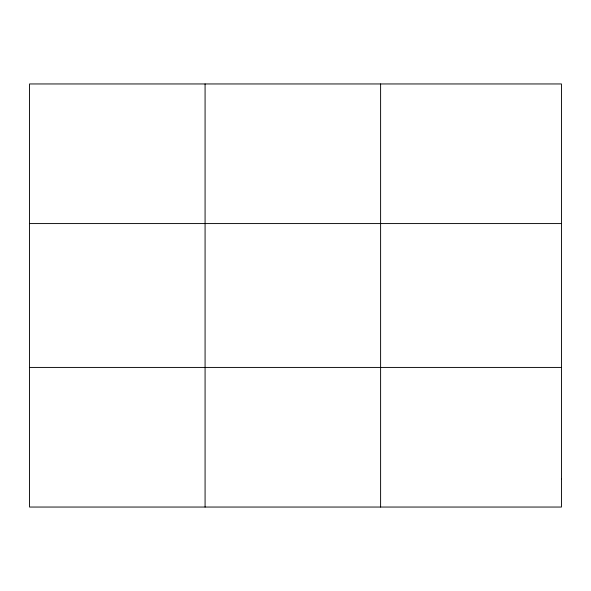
<?xml version="1.0" encoding="UTF-8"?>
<svg xmlns="http://www.w3.org/2000/svg" width="591" height="591" viewBox="0 0 591 591"><rect width="100%" height="100%" fill="white"/><g stroke="black" fill="none" stroke-linecap="round" stroke-linejoin="round"><path stroke-width="0.89" d="M205.077 507.048L205.077 83.952M380.604 507.048L380.604 83.952M29.55 223.575L561.45 223.575M29.55 367.425L561.45 367.425M561.45 479.124L561.45 507.048L29.55 507.048L29.55 83.952L561.45 83.952L561.45 479.124"/></g></svg>
